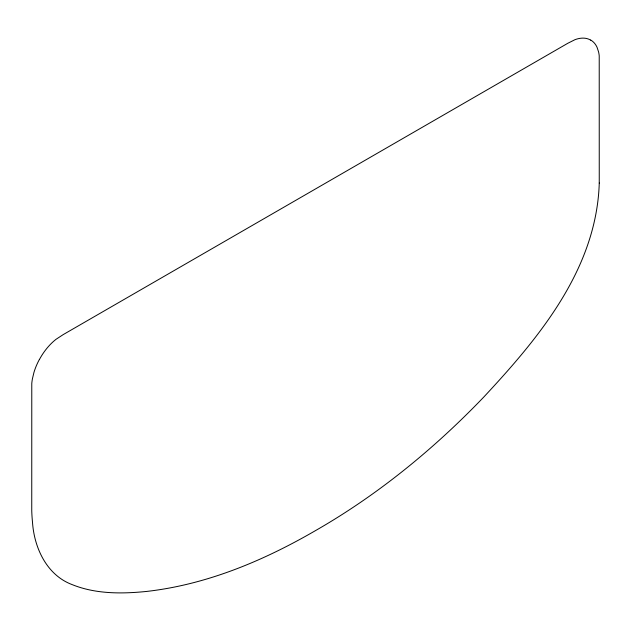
<?xml version="1.0" encoding="UTF-8"?>
<svg xmlns="http://www.w3.org/2000/svg" width="631" height="631" viewBox="0 0 631 631"><rect width="100%" height="100%" fill="white"/><g stroke="black" fill="none" stroke-linecap="round" stroke-linejoin="round"><path stroke-width="0.95" d="M599.253 183.037L599.221 55.883A45.022 25.989 -60 0 0 598.582 51.931L597.036 47.262A41.409 23.907 -60 0 0 590.719 40.068M599.253 183.037A188.945 109.084 -60 0 1 598.519 195.168C591.058 275.479 536.5 340.456 483.677 397.159C433.978 448.925 377.859 494.885 315.5 530.608C263.403 560.817 206.424 584.763 146.147 591.484C121.404 593.945 95.415 594.071 72.021 584.558C46.623 574.999 34.09 547.574 32.481 521.963A188.945 109.084 -60 0 1 31.747 510.684L31.779 383.49A45.022 25.989 -60 0 1 32.418 378.805L33.964 372.353A41.409 23.907 -60 0 1 39.406 359.418M590.679 40.132A41.189 23.781 -60 0 0 574.936 39.698L567.734 43.318L63.266 334.572L56.064 339.281A41.189 23.781 -60 0 0 39.453 359.441"/></g></svg>
